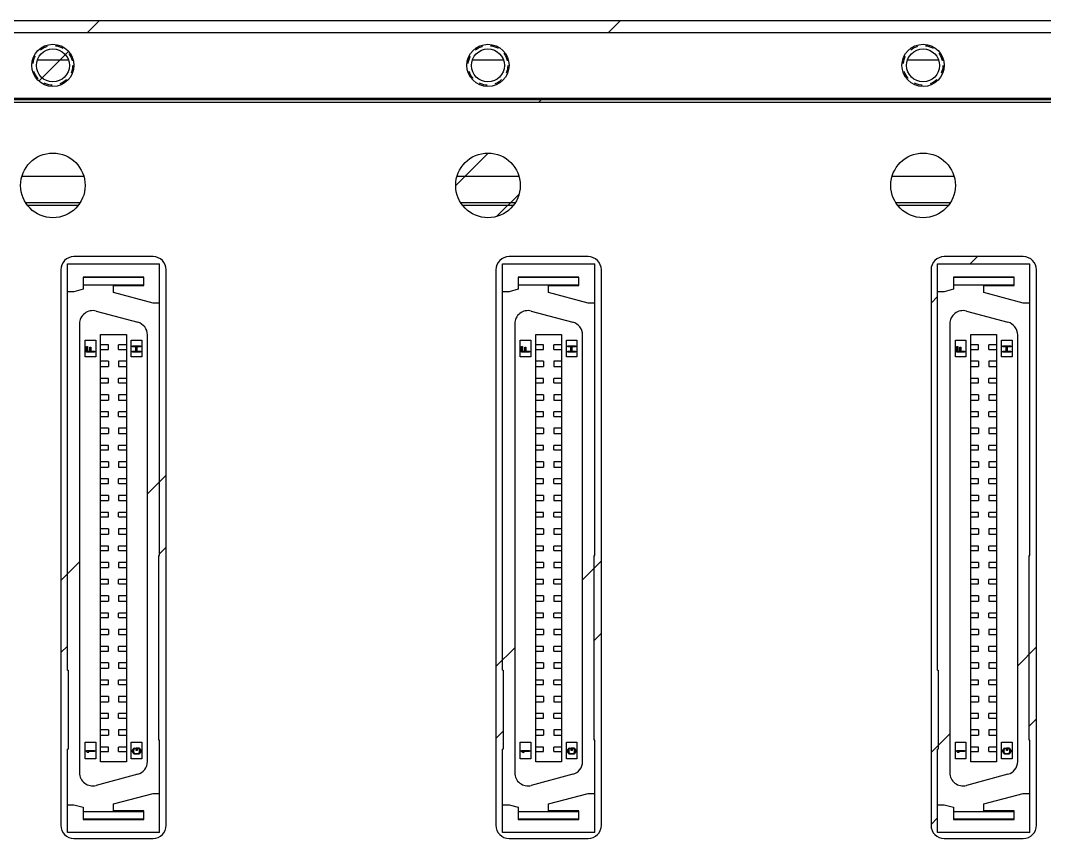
# Model space of a CAD drawing. Header units: inches. Extents: x 0 to 535, y 0 to 130.
# Drawn here: x 115 to 192.7, y 68 to 130 of the extents above; entities that cross this region are included whole.
import ezdxf

# ---------------------------------------------------------------- set-up
doc = ezdxf.new("R2010")
doc.units = ezdxf.units.IN
doc.header["$LTSCALE"] = 6.05
doc.header["$MEASUREMENT"] = 0
doc.linetypes.add('HIDDEN', pattern=[0.2, 0.1, -0.1])
for name, color, linetype in [('BRE716_PCB_ADXF_CONTINUOUS_LINE', 7, 'CONTINUOUS'), ('BREJ716_4_001_DXF_HIDDEN_LINE', 7, 'CONTINUOUS'), ('BREJ716_4_00DXF_CONTINUOUS_LINE', 7, 'CONTINUOUS'), ('BREJ716_4_01DXF_CONTINUOUS_LINE', 7, 'CONTINUOUS'), ('TE_1734101_5DXF_CONTINUOUS_LINE', 7, 'CONTINUOUS')]:
    doc.layers.add(name, color=color, linetype=linetype)

msp = doc.modelspace()

# ---------------------------------------------------------------- linework, layer by layer
at = {"layer": 'BRE716_PCB_ADXF_CONTINUOUS_LINE', "color": 7, "linetype": 'Continuous'}
for p, q in [((115.563, 116), (119.437, 116)), ((148.563, 116), (152.437, 116)), ((181.563, 116), (185.437, 116))]:
    msp.add_line(p, q, dxfattribs=at)
at = {"layer": 'BREJ716_4_001_DXF_HIDDEN_LINE', "color": 8, "linetype": 'HIDDEN'}
for centre in [(117.5, 126.6), (150.5, 126.6), (183.5, 126.6)]:
    msp.add_circle(centre, 1.5, dxfattribs=at)
at = {"layer": 'BREJ716_4_00DXF_CONTINUOUS_LINE', "color": 7, "linetype": 'Continuous'}
for p, q in [((2.5, 130), (529.5, 130)), ((118.507, 127), (116.493, 127)), ((151.507, 127), (149.493, 127)), ((184.507, 127), (182.493, 127)), ((2.5, 124), (529.5, 124)), ((2.8, 123.8), (529.2, 123.8)), ((115.152, 118.2), (119.848, 118.2)), ((148.152, 118.2), (152.848, 118.2)), ((181.152, 118.2), (185.848, 118.2)), ((115.423, 116.2), (119.577, 116.2)), ((148.423, 116.2), (152.577, 116.2)), ((181.423, 116.2), (185.577, 116.2)), ((125.1, 112.1), (119.1, 112.1)), ((158.1, 112.1), (152.1, 112.1)), ((191.1, 112.1), (185.1, 112.1)), ((118.1, 111.1), (118.1, 69)), ((126.1, 69), (126.1, 111.1)), ((151.1, 111.1), (151.1, 69)), ((159.1, 69), (159.1, 111.1)), ((184.1, 111.1), (184.1, 69)), ((192.1, 69), (192.1, 111.1)), ((119.1, 68), (125.1, 68)), ((152.1, 68), (158.1, 68)), ((185.1, 68), (191.1, 68))]:
    msp.add_line(p, q, dxfattribs=at)
at = {"layer": 'BREJ716_4_00DXF_CONTINUOUS_LINE', "color": 2, "linetype": 'Continuous'}
for p, q in [((120.139, 129.1), (121.039, 130)), ((159.653, 129.1), (160.553, 130)), ((116.444, 125.404), (118.696, 127.657)), ((154.353, 123.8), (154.553, 124)), ((148.05, 117.497), (150.503, 119.95)), ((151.151, 115.138), (152.862, 116.849)), ((187.076, 111.55), (187.626, 112.1)), ((184.1, 108.574), (184.6, 109.074)), ((124.675, 94.122), (126.1, 95.547)), ((125.6, 89.587), (126.1, 90.087)), ((118.1, 87.547), (119.525, 88.972)), ((157.675, 87.609), (159.1, 89.034)), ((158.545, 83.019), (159.1, 83.574)), ((118.1, 82.087), (118.6, 82.587)), ((151.1, 81.034), (152.525, 82.459)), ((190.675, 81.096), (192.1, 82.521)), ((191.545, 76.506), (192.1, 77.061)), ((151.1, 75.574), (151.655, 76.129)), ((184.1, 74.521), (185.525, 75.946)), ((184.1, 69.061), (184.6, 69.561))]:
    msp.add_line(p, q, dxfattribs=at)
at = {"layer": 'BREJ716_4_00DXF_CONTINUOUS_LINE', "color": 7, "linetype": 'Continuous'}
for centre, radius in [((117.5, 126.6), 1.25), ((150.5, 126.6), 1.25), ((183.5, 126.6), 1.25), ((117.5, 117.5), 2.45), ((150.5, 117.5), 2.45), ((183.5, 117.5), 2.45)]:
    msp.add_circle(centre, radius, dxfattribs=at)
for centre, radius, start, end in [((116.493, 125.378), 1.622, 90.00585, 96.3974), ((118.507, 125.378), 1.622, 83.6022, 89.99455), ((149.493, 125.378), 1.622, 90.00585, 96.3974), ((151.507, 125.378), 1.622, 83.6022, 89.99455), ((182.493, 125.378), 1.622, 90.00585, 96.3974), ((184.507, 125.378), 1.622, 83.6022, 89.99455), ((119.1, 111.1), 1, 90, 180), ((125.1, 111.1), 1, 0, 90), ((152.1, 111.1), 1, 90, 180), ((158.1, 111.1), 1, 0, 90), ((185.1, 111.1), 1, 90, 180), ((191.1, 111.1), 1, 0, 90), ((119.1, 69), 1, 180, 270), ((125.1, 69), 1, 270, 0), ((152.1, 69), 1, 180, 270), ((158.1, 69), 1, 270, 0), ((185.1, 69), 1, 180, 270), ((191.1, 69), 1, 270, 0)]:
    msp.add_arc(centre, radius, start, end, dxfattribs=at)
at = {"layer": 'BREJ716_4_01DXF_CONTINUOUS_LINE', "color": 7, "linetype": 'Continuous'}
for p, q in [((2.7, 129.1), (529.3, 129.1)), ((529.3, 124.1), (2.7, 124.1))]:
    msp.add_line(p, q, dxfattribs=at)
for centre in [(117.5, 126.6), (150.5, 126.6), (183.5, 126.6)]:
    msp.add_circle(centre, 1.6, dxfattribs=at)
at = {"layer": 'TE_1734101_5DXF_CONTINUOUS_LINE', "color": 7, "linetype": 'Continuous'}
for p, q in [((118.6, 80.76), (118.6, 111.55)), ((118.6, 111.55), (125.6, 111.55)), ((125.6, 89.45), (125.6, 111.55)), ((151.6, 80.76), (151.6, 111.55)), ((151.6, 111.55), (158.6, 111.55)), ((158.6, 89.45), (158.6, 111.55)), ((184.6, 80.76), (184.6, 111.55)), ((184.6, 111.55), (191.6, 111.55)), ((191.6, 89.45), (191.6, 111.55)), ((119.8, 110.555), (119.8, 109.63)), ((124.4, 110.555), (119.8, 110.555)), ((124.4, 110.516), (119.8, 110.516)), ((124.4, 109.905), (124.4, 110.555)), ((152.8, 110.555), (152.8, 109.63)), ((157.4, 110.555), (152.8, 110.555)), ((157.4, 110.516), (152.8, 110.516)), ((157.4, 109.905), (157.4, 110.555)), ((185.8, 110.555), (185.8, 109.63)), ((190.4, 110.555), (185.8, 110.555)), ((190.4, 110.516), (185.8, 110.516)), ((190.4, 109.905), (190.4, 110.555)), ((119.8, 109.63), (119.1, 109.442)), ((124.4, 109.944), (119.8, 109.944)), ((122.1, 109.383), (122.1, 109.905)), ((122.1, 109.905), (124.4, 109.905)), ((152.8, 109.63), (152.1, 109.442)), ((157.4, 109.944), (152.8, 109.944)), ((155.1, 109.383), (155.1, 109.905)), ((155.1, 109.905), (157.4, 109.905)), ((185.8, 109.63), (185.1, 109.442)), ((190.4, 109.944), (185.8, 109.944)), ((188.1, 109.383), (188.1, 109.905)), ((188.1, 109.905), (190.4, 109.905)), ((119.1, 109.442), (118.6, 109.442)), ((125.1, 108.579), (122.1, 109.383)), ((152.1, 109.442), (151.6, 109.442)), ((158.1, 108.579), (155.1, 109.383)), ((185.1, 109.442), (184.6, 109.442)), ((191.1, 108.579), (188.1, 109.383)), ((120.784, 107.976), (123.934, 107.132)), ((125.6, 108.579), (125.1, 108.579)), ((153.784, 107.976), (156.934, 107.132)), ((158.6, 108.579), (158.1, 108.579)), ((186.784, 107.976), (189.934, 107.132)), ((191.6, 108.579), (191.1, 108.579)), ((119.525, 107.01), (119.525, 72.99)), ((152.525, 107.01), (152.525, 72.99)), ((185.525, 107.01), (185.525, 72.99)), ((119.95, 104.5), (119.95, 105.77)), ((119.95, 105.77), (120.75, 105.77)), ((120.75, 105.77), (120.75, 104.5)), ((121.125, 73.81), (121.125, 106.19)), ((121.125, 106.19), (123.075, 106.19)), ((123.075, 106.19), (123.075, 73.81)), ((123.45, 104.5), (123.45, 105.77)), ((123.45, 105.77), (124.25, 105.77)), ((124.25, 105.77), (124.25, 104.5)), ((124.675, 73.834), (124.675, 106.166)), ((152.95, 104.5), (152.95, 105.77)), ((152.95, 105.77), (153.75, 105.77)), ((153.75, 105.77), (153.75, 104.5)), ((154.125, 73.81), (154.125, 106.19)), ((154.125, 106.19), (156.075, 106.19)), ((156.075, 106.19), (156.075, 73.81)), ((156.45, 104.5), (156.45, 105.77)), ((156.45, 105.77), (157.25, 105.77)), ((157.25, 105.77), (157.25, 104.5)), ((157.675, 73.834), (157.675, 106.166)), ((185.95, 104.5), (185.95, 105.77)), ((185.95, 105.77), (186.75, 105.77)), ((186.75, 105.77), (186.75, 104.5)), ((187.125, 73.81), (187.125, 106.19)), ((187.125, 106.19), (189.075, 106.19)), ((189.075, 106.19), (189.075, 73.81)), ((189.45, 104.5), (189.45, 105.77)), ((189.45, 105.77), (190.25, 105.77)), ((190.25, 105.77), (190.25, 104.5)), ((190.675, 73.834), (190.675, 106.166)), ((120.05, 104.85), (120.05, 105.3)), ((120.05, 105.3), (120.127, 105.3)), ((120.65, 104.85), (120.05, 104.85)), ((120.127, 105.3), (120.127, 104.925)), ((120.127, 104.925), (120.293, 104.925)), ((120.293, 104.925), (120.293, 105.25)), ((120.293, 105.25), (120.369, 105.25)), ((120.369, 105.25), (120.369, 104.925)), ((120.369, 104.925), (120.65, 104.925)), ((120.65, 104.925), (120.65, 104.85)), ((121.71, 105.41), (121.125, 105.41)), ((121.125, 105.07), (121.71, 105.07)), ((121.71, 105.07), (121.71, 105.41)), ((122.49, 105.07), (122.49, 105.41)), ((123.075, 105.41), (122.49, 105.41)), ((122.49, 105.07), (123.075, 105.07)), ((123.55, 105.275), (123.55, 105.35)), ((123.55, 105.35), (124.15, 105.35)), ((123.793, 105.275), (123.55, 105.275)), ((123.55, 104.85), (123.55, 104.925)), ((123.55, 104.925), (123.793, 104.925)), ((124.15, 104.85), (123.55, 104.85)), ((123.793, 104.925), (123.793, 105.275)), ((123.869, 105.275), (123.869, 104.925)), ((124.15, 105.275), (123.869, 105.275)), ((123.869, 104.925), (124.15, 104.925)), ((124.15, 105.35), (124.15, 105.275)), ((124.15, 104.925), (124.15, 104.85)), ((153.05, 104.85), (153.05, 105.3)), ((153.05, 105.3), (153.127, 105.3)), ((153.65, 104.85), (153.05, 104.85)), ((153.127, 105.3), (153.127, 104.925)), ((153.127, 104.925), (153.293, 104.925)), ((153.293, 104.925), (153.293, 105.25)), ((153.293, 105.25), (153.369, 105.25)), ((153.369, 105.25), (153.369, 104.925)), ((153.369, 104.925), (153.65, 104.925)), ((153.65, 104.925), (153.65, 104.85)), ((154.71, 105.41), (154.125, 105.41)), ((154.125, 105.07), (154.71, 105.07)), ((154.71, 105.07), (154.71, 105.41)), ((155.49, 105.07), (155.49, 105.41)), ((156.075, 105.41), (155.49, 105.41)), ((155.49, 105.07), (156.075, 105.07)), ((156.55, 105.275), (156.55, 105.35)), ((156.55, 105.35), (157.15, 105.35)), ((156.793, 105.275), (156.55, 105.275)), ((156.55, 104.85), (156.55, 104.925)), ((156.55, 104.925), (156.793, 104.925)), ((157.15, 104.85), (156.55, 104.85)), ((156.793, 104.925), (156.793, 105.275)), ((156.869, 105.275), (156.869, 104.925)), ((157.15, 105.275), (156.869, 105.275)), ((156.869, 104.925), (157.15, 104.925)), ((157.15, 105.35), (157.15, 105.275)), ((157.15, 104.925), (157.15, 104.85)), ((186.05, 104.85), (186.05, 105.3)), ((186.05, 105.3), (186.127, 105.3)), ((186.65, 104.85), (186.05, 104.85)), ((186.127, 105.3), (186.127, 104.925)), ((186.127, 104.925), (186.293, 104.925)), ((186.293, 104.925), (186.293, 105.25)), ((186.293, 105.25), (186.369, 105.25)), ((186.369, 105.25), (186.369, 104.925)), ((186.369, 104.925), (186.65, 104.925)), ((186.65, 104.925), (186.65, 104.85)), ((187.71, 105.41), (187.125, 105.41)), ((187.125, 105.07), (187.71, 105.07)), ((187.71, 105.07), (187.71, 105.41)), ((188.49, 105.07), (188.49, 105.41)), ((189.075, 105.41), (188.49, 105.41)), ((188.49, 105.07), (189.075, 105.07)), ((189.55, 105.275), (189.55, 105.35)), ((189.55, 105.35), (190.15, 105.35)), ((189.793, 105.275), (189.55, 105.275)), ((189.55, 104.85), (189.55, 104.925)), ((189.55, 104.925), (189.793, 104.925)), ((190.15, 104.85), (189.55, 104.85)), ((189.793, 104.925), (189.793, 105.275)), ((189.869, 105.275), (189.869, 104.925)), ((190.15, 105.275), (189.869, 105.275)), ((189.869, 104.925), (190.15, 104.925)), ((190.15, 105.35), (190.15, 105.275)), ((190.15, 104.925), (190.15, 104.85)), ((120.75, 104.5), (119.95, 104.5)), ((121.71, 104.17), (121.125, 104.17)), ((121.71, 104.17), (121.71, 103.77)), ((122.49, 104.17), (122.49, 103.77)), ((123.075, 104.17), (122.49, 104.17)), ((124.25, 104.5), (123.45, 104.5)), ((153.75, 104.5), (152.95, 104.5)), ((154.71, 104.17), (154.125, 104.17)), ((154.71, 104.17), (154.71, 103.77)), ((155.49, 104.17), (155.49, 103.77)), ((156.075, 104.17), (155.49, 104.17)), ((157.25, 104.5), (156.45, 104.5)), ((186.75, 104.5), (185.95, 104.5)), ((187.71, 104.17), (187.125, 104.17)), ((187.71, 104.17), (187.71, 103.77)), ((188.49, 104.17), (188.49, 103.77)), ((189.075, 104.17), (188.49, 104.17)), ((190.25, 104.5), (189.45, 104.5)), ((121.125, 103.77), (121.71, 103.77)), ((122.49, 103.77), (123.075, 103.77)), ((154.125, 103.77), (154.71, 103.77)), ((155.49, 103.77), (156.075, 103.77)), ((187.125, 103.77), (187.71, 103.77)), ((188.49, 103.77), (189.075, 103.77)), ((121.71, 102.87), (121.125, 102.87)), ((121.125, 102.53), (121.71, 102.53)), ((121.71, 102.53), (121.71, 102.87)), ((122.49, 102.53), (122.49, 102.87)), ((123.075, 102.87), (122.49, 102.87)), ((122.49, 102.53), (123.075, 102.53)), ((154.71, 102.87), (154.125, 102.87)), ((154.125, 102.53), (154.71, 102.53)), ((154.71, 102.53), (154.71, 102.87)), ((155.49, 102.53), (155.49, 102.87)), ((156.075, 102.87), (155.49, 102.87)), ((155.49, 102.53), (156.075, 102.53)), ((187.71, 102.87), (187.125, 102.87)), ((187.125, 102.53), (187.71, 102.53)), ((187.71, 102.53), (187.71, 102.87)), ((188.49, 102.53), (188.49, 102.87)), ((189.075, 102.87), (188.49, 102.87)), ((188.49, 102.53), (189.075, 102.53)), ((121.71, 101.63), (121.125, 101.63)), ((121.125, 101.23), (121.71, 101.23)), ((121.71, 101.63), (121.71, 101.23)), ((122.49, 101.63), (122.49, 101.23)), ((123.075, 101.63), (122.49, 101.63)), ((122.49, 101.23), (123.075, 101.23)), ((154.71, 101.63), (154.125, 101.63)), ((154.125, 101.23), (154.71, 101.23)), ((154.71, 101.63), (154.71, 101.23)), ((155.49, 101.63), (155.49, 101.23)), ((156.075, 101.63), (155.49, 101.63)), ((155.49, 101.23), (156.075, 101.23)), ((187.71, 101.63), (187.125, 101.63)), ((187.125, 101.23), (187.71, 101.23)), ((187.71, 101.63), (187.71, 101.23)), ((188.49, 101.63), (188.49, 101.23)), ((189.075, 101.63), (188.49, 101.63)), ((188.49, 101.23), (189.075, 101.23)), ((121.71, 100.33), (121.125, 100.33)), ((121.71, 99.99), (121.71, 100.33)), ((122.49, 99.99), (122.49, 100.33)), ((123.075, 100.33), (122.49, 100.33)), ((154.71, 100.33), (154.125, 100.33)), ((154.71, 99.99), (154.71, 100.33)), ((155.49, 99.99), (155.49, 100.33)), ((156.075, 100.33), (155.49, 100.33)), ((187.71, 100.33), (187.125, 100.33)), ((187.71, 99.99), (187.71, 100.33)), ((188.49, 99.99), (188.49, 100.33)), ((189.075, 100.33), (188.49, 100.33)), ((121.125, 99.99), (121.71, 99.99)), ((122.49, 99.99), (123.075, 99.99)), ((154.125, 99.99), (154.71, 99.99)), ((155.49, 99.99), (156.075, 99.99)), ((187.125, 99.99), (187.71, 99.99)), ((188.49, 99.99), (189.075, 99.99)), ((121.71, 99.09), (121.125, 99.09)), ((121.125, 98.69), (121.71, 98.69)), ((121.71, 99.09), (121.71, 98.69)), ((122.49, 99.09), (122.49, 98.69)), ((123.075, 99.09), (122.49, 99.09)), ((122.49, 98.69), (123.075, 98.69)), ((154.71, 99.09), (154.125, 99.09)), ((154.125, 98.69), (154.71, 98.69)), ((154.71, 99.09), (154.71, 98.69)), ((155.49, 99.09), (155.49, 98.69)), ((156.075, 99.09), (155.49, 99.09)), ((155.49, 98.69), (156.075, 98.69)), ((187.71, 99.09), (187.125, 99.09)), ((187.125, 98.69), (187.71, 98.69)), ((187.71, 99.09), (187.71, 98.69)), ((188.49, 99.09), (188.49, 98.69)), ((189.075, 99.09), (188.49, 99.09)), ((188.49, 98.69), (189.075, 98.69)), ((121.71, 97.79), (121.125, 97.79)), ((121.125, 97.45), (121.71, 97.45)), ((121.71, 97.45), (121.71, 97.79)), ((122.49, 97.45), (122.49, 97.79)), ((123.075, 97.79), (122.49, 97.79)), ((122.49, 97.45), (123.075, 97.45)), ((154.71, 97.79), (154.125, 97.79)), ((154.125, 97.45), (154.71, 97.45)), ((154.71, 97.45), (154.71, 97.79)), ((155.49, 97.45), (155.49, 97.79)), ((156.075, 97.79), (155.49, 97.79)), ((155.49, 97.45), (156.075, 97.45)), ((187.71, 97.79), (187.125, 97.79)), ((187.125, 97.45), (187.71, 97.45)), ((187.71, 97.45), (187.71, 97.79)), ((188.49, 97.45), (188.49, 97.79)), ((189.075, 97.79), (188.49, 97.79)), ((188.49, 97.45), (189.075, 97.45)), ((121.71, 96.55), (121.125, 96.55)), ((121.71, 96.55), (121.71, 96.15)), ((122.49, 96.55), (122.49, 96.15)), ((123.075, 96.55), (122.49, 96.55)), ((154.71, 96.55), (154.125, 96.55)), ((154.71, 96.55), (154.71, 96.15)), ((155.49, 96.55), (155.49, 96.15)), ((156.075, 96.55), (155.49, 96.55)), ((187.71, 96.55), (187.125, 96.55)), ((187.71, 96.55), (187.71, 96.15)), ((188.49, 96.55), (188.49, 96.15)), ((189.075, 96.55), (188.49, 96.55)), ((121.125, 96.15), (121.71, 96.15)), ((122.49, 96.15), (123.075, 96.15)), ((154.125, 96.15), (154.71, 96.15)), ((155.49, 96.15), (156.075, 96.15)), ((187.125, 96.15), (187.71, 96.15)), ((188.49, 96.15), (189.075, 96.15)), ((121.71, 95.25), (121.125, 95.25)), ((121.125, 94.91), (121.71, 94.91)), ((121.71, 94.91), (121.71, 95.25)), ((122.49, 94.91), (122.49, 95.25)), ((123.075, 95.25), (122.49, 95.25)), ((122.49, 94.91), (123.075, 94.91)), ((154.71, 95.25), (154.125, 95.25)), ((154.125, 94.91), (154.71, 94.91)), ((154.71, 94.91), (154.71, 95.25)), ((155.49, 94.91), (155.49, 95.25)), ((156.075, 95.25), (155.49, 95.25)), ((155.49, 94.91), (156.075, 94.91)), ((187.71, 95.25), (187.125, 95.25)), ((187.125, 94.91), (187.71, 94.91)), ((187.71, 94.91), (187.71, 95.25)), ((188.49, 94.91), (188.49, 95.25)), ((189.075, 95.25), (188.49, 95.25)), ((188.49, 94.91), (189.075, 94.91)), ((121.71, 94.01), (121.125, 94.01)), ((121.71, 94.01), (121.71, 93.61)), ((122.49, 94.01), (122.49, 93.61)), ((123.075, 94.01), (122.49, 94.01)), ((154.71, 94.01), (154.125, 94.01)), ((154.71, 94.01), (154.71, 93.61)), ((155.49, 94.01), (155.49, 93.61)), ((156.075, 94.01), (155.49, 94.01)), ((187.71, 94.01), (187.125, 94.01)), ((187.71, 94.01), (187.71, 93.61)), ((188.49, 94.01), (188.49, 93.61)), ((189.075, 94.01), (188.49, 94.01)), ((121.125, 93.61), (121.71, 93.61)), ((122.49, 93.61), (123.075, 93.61)), ((154.125, 93.61), (154.71, 93.61)), ((155.49, 93.61), (156.075, 93.61)), ((187.125, 93.61), (187.71, 93.61)), ((188.49, 93.61), (189.075, 93.61)), ((121.71, 92.71), (121.125, 92.71)), ((121.71, 92.37), (121.71, 92.71)), ((122.49, 92.37), (122.49, 92.71)), ((123.075, 92.71), (122.49, 92.71)), ((154.71, 92.71), (154.125, 92.71)), ((154.71, 92.37), (154.71, 92.71)), ((155.49, 92.37), (155.49, 92.71)), ((156.075, 92.71), (155.49, 92.71)), ((187.71, 92.71), (187.125, 92.71)), ((187.71, 92.37), (187.71, 92.71)), ((188.49, 92.37), (188.49, 92.71)), ((189.075, 92.71), (188.49, 92.71)), ((121.125, 92.37), (121.71, 92.37)), ((122.49, 92.37), (123.075, 92.37)), ((154.125, 92.37), (154.71, 92.37)), ((155.49, 92.37), (156.075, 92.37)), ((187.125, 92.37), (187.71, 92.37)), ((188.49, 92.37), (189.075, 92.37)), ((121.71, 91.47), (121.125, 91.47)), ((121.125, 91.07), (121.71, 91.07)), ((121.71, 91.47), (121.71, 91.07)), ((122.49, 91.47), (122.49, 91.07)), ((123.075, 91.47), (122.49, 91.47)), ((122.49, 91.07), (123.075, 91.07)), ((154.71, 91.47), (154.125, 91.47)), ((154.125, 91.07), (154.71, 91.07)), ((154.71, 91.47), (154.71, 91.07)), ((155.49, 91.47), (155.49, 91.07)), ((156.075, 91.47), (155.49, 91.47)), ((155.49, 91.07), (156.075, 91.07)), ((187.71, 91.47), (187.125, 91.47)), ((187.125, 91.07), (187.71, 91.07)), ((187.71, 91.47), (187.71, 91.07)), ((188.49, 91.47), (188.49, 91.07)), ((189.075, 91.47), (188.49, 91.47)), ((188.49, 91.07), (189.075, 91.07)), ((121.71, 90.17), (121.125, 90.17)), ((121.71, 89.83), (121.71, 90.17)), ((122.49, 89.83), (122.49, 90.17)), ((123.075, 90.17), (122.49, 90.17)), ((154.71, 90.17), (154.125, 90.17)), ((154.71, 89.83), (154.71, 90.17)), ((155.49, 89.83), (155.49, 90.17)), ((156.075, 90.17), (155.49, 90.17)), ((187.71, 90.17), (187.125, 90.17)), ((187.71, 89.83), (187.71, 90.17)), ((188.49, 89.83), (188.49, 90.17)), ((189.075, 90.17), (188.49, 90.17)), ((121.125, 89.83), (121.71, 89.83)), ((122.49, 89.83), (123.075, 89.83)), ((125.545, 75.45), (125.545, 89.45)), ((125.545, 89.45), (125.6, 89.45)), ((154.125, 89.83), (154.71, 89.83)), ((155.49, 89.83), (156.075, 89.83)), ((158.545, 75.45), (158.545, 89.45)), ((158.545, 89.45), (158.6, 89.45)), ((187.125, 89.83), (187.71, 89.83)), ((188.49, 89.83), (189.075, 89.83)), ((191.545, 75.45), (191.545, 89.45)), ((191.545, 89.45), (191.6, 89.45)), ((121.71, 88.93), (121.125, 88.93)), ((121.71, 88.93), (121.71, 88.53)), ((122.49, 88.93), (122.49, 88.53)), ((123.075, 88.93), (122.49, 88.93)), ((154.71, 88.93), (154.125, 88.93)), ((154.71, 88.93), (154.71, 88.53)), ((155.49, 88.93), (155.49, 88.53)), ((156.075, 88.93), (155.49, 88.93)), ((187.71, 88.93), (187.125, 88.93)), ((187.71, 88.93), (187.71, 88.53)), ((188.49, 88.93), (188.49, 88.53)), ((189.075, 88.93), (188.49, 88.93)), ((121.125, 88.53), (121.71, 88.53)), ((122.49, 88.53), (123.075, 88.53)), ((154.125, 88.53), (154.71, 88.53)), ((155.49, 88.53), (156.075, 88.53)), ((187.125, 88.53), (187.71, 88.53)), ((188.49, 88.53), (189.075, 88.53)), ((121.71, 87.63), (121.125, 87.63)), ((121.125, 87.29), (121.71, 87.29)), ((121.71, 87.29), (121.71, 87.63)), ((122.49, 87.29), (122.49, 87.63)), ((123.075, 87.63), (122.49, 87.63)), ((122.49, 87.29), (123.075, 87.29)), ((154.71, 87.63), (154.125, 87.63)), ((154.125, 87.29), (154.71, 87.29)), ((154.71, 87.29), (154.71, 87.63)), ((155.49, 87.29), (155.49, 87.63)), ((156.075, 87.63), (155.49, 87.63)), ((155.49, 87.29), (156.075, 87.29)), ((187.71, 87.63), (187.125, 87.63)), ((187.125, 87.29), (187.71, 87.29)), ((187.71, 87.29), (187.71, 87.63)), ((188.49, 87.29), (188.49, 87.63)), ((189.075, 87.63), (188.49, 87.63)), ((188.49, 87.29), (189.075, 87.29)), ((121.71, 86.39), (121.125, 86.39)), ((121.71, 86.39), (121.71, 85.99)), ((122.49, 86.39), (122.49, 85.99)), ((123.075, 86.39), (122.49, 86.39)), ((154.71, 86.39), (154.125, 86.39)), ((154.71, 86.39), (154.71, 85.99)), ((155.49, 86.39), (155.49, 85.99)), ((156.075, 86.39), (155.49, 86.39)), ((187.71, 86.39), (187.125, 86.39)), ((187.71, 86.39), (187.71, 85.99)), ((188.49, 86.39), (188.49, 85.99)), ((189.075, 86.39), (188.49, 86.39)), ((121.125, 85.99), (121.71, 85.99)), ((122.49, 85.99), (123.075, 85.99)), ((154.125, 85.99), (154.71, 85.99)), ((155.49, 85.99), (156.075, 85.99)), ((187.125, 85.99), (187.71, 85.99)), ((188.49, 85.99), (189.075, 85.99)), ((121.71, 85.09), (121.125, 85.09)), ((121.125, 84.75), (121.71, 84.75)), ((121.71, 84.75), (121.71, 85.09)), ((122.49, 84.75), (122.49, 85.09)), ((123.075, 85.09), (122.49, 85.09)), ((122.49, 84.75), (123.075, 84.75)), ((154.71, 85.09), (154.125, 85.09)), ((154.125, 84.75), (154.71, 84.75)), ((154.71, 84.75), (154.71, 85.09)), ((155.49, 84.75), (155.49, 85.09)), ((156.075, 85.09), (155.49, 85.09)), ((155.49, 84.75), (156.075, 84.75)), ((187.71, 85.09), (187.125, 85.09)), ((187.125, 84.75), (187.71, 84.75)), ((187.71, 84.75), (187.71, 85.09)), ((188.49, 84.75), (188.49, 85.09)), ((189.075, 85.09), (188.49, 85.09)), ((188.49, 84.75), (189.075, 84.75)), ((121.71, 83.85), (121.125, 83.85)), ((121.125, 83.45), (121.71, 83.45)), ((121.71, 83.85), (121.71, 83.45)), ((122.49, 83.85), (122.49, 83.45)), ((123.075, 83.85), (122.49, 83.85)), ((122.49, 83.45), (123.075, 83.45)), ((154.71, 83.85), (154.125, 83.85)), ((154.125, 83.45), (154.71, 83.45)), ((154.71, 83.85), (154.71, 83.45)), ((155.49, 83.85), (155.49, 83.45)), ((156.075, 83.85), (155.49, 83.85)), ((155.49, 83.45), (156.075, 83.45)), ((187.71, 83.85), (187.125, 83.85)), ((187.125, 83.45), (187.71, 83.45)), ((187.71, 83.85), (187.71, 83.45)), ((188.49, 83.85), (188.49, 83.45)), ((189.075, 83.85), (188.49, 83.85)), ((188.49, 83.45), (189.075, 83.45)), ((121.71, 82.55), (121.125, 82.55)), ((121.71, 82.21), (121.71, 82.55)), ((122.49, 82.21), (122.49, 82.55)), ((123.075, 82.55), (122.49, 82.55)), ((154.71, 82.55), (154.125, 82.55)), ((154.71, 82.21), (154.71, 82.55)), ((155.49, 82.21), (155.49, 82.55)), ((156.075, 82.55), (155.49, 82.55)), ((187.71, 82.55), (187.125, 82.55)), ((187.71, 82.21), (187.71, 82.55)), ((188.49, 82.21), (188.49, 82.55)), ((189.075, 82.55), (188.49, 82.55)), ((121.125, 82.21), (121.71, 82.21)), ((122.49, 82.21), (123.075, 82.21)), ((154.125, 82.21), (154.71, 82.21)), ((155.49, 82.21), (156.075, 82.21)), ((187.125, 82.21), (187.71, 82.21)), ((188.49, 82.21), (189.075, 82.21)), ((121.71, 81.31), (121.125, 81.31)), ((121.125, 80.91), (121.71, 80.91)), ((121.71, 81.31), (121.71, 80.91)), ((122.49, 81.31), (122.49, 80.91)), ((123.075, 81.31), (122.49, 81.31)), ((122.49, 80.91), (123.075, 80.91)), ((154.71, 81.31), (154.125, 81.31)), ((154.125, 80.91), (154.71, 80.91)), ((154.71, 81.31), (154.71, 80.91)), ((155.49, 81.31), (155.49, 80.91)), ((156.075, 81.31), (155.49, 81.31)), ((155.49, 80.91), (156.075, 80.91)), ((187.71, 81.31), (187.125, 81.31)), ((187.125, 80.91), (187.71, 80.91)), ((187.71, 81.31), (187.71, 80.91)), ((188.49, 81.31), (188.49, 80.91)), ((189.075, 81.31), (188.49, 81.31)), ((188.49, 80.91), (189.075, 80.91)), ((118.6, 80.76), (118.655, 80.76)), ((118.655, 80.76), (118.655, 74.76)), ((121.71, 80.01), (121.125, 80.01)), ((121.71, 79.67), (121.71, 80.01)), ((122.49, 79.67), (122.49, 80.01)), ((123.075, 80.01), (122.49, 80.01)), ((151.6, 80.76), (151.655, 80.76)), ((151.655, 80.76), (151.655, 74.76)), ((154.71, 80.01), (154.125, 80.01)), ((154.71, 79.67), (154.71, 80.01)), ((155.49, 79.67), (155.49, 80.01)), ((156.075, 80.01), (155.49, 80.01)), ((184.6, 80.76), (184.655, 80.76)), ((184.655, 80.76), (184.655, 74.76)), ((187.71, 80.01), (187.125, 80.01)), ((187.71, 79.67), (187.71, 80.01)), ((188.49, 79.67), (188.49, 80.01)), ((189.075, 80.01), (188.49, 80.01)), ((121.125, 79.67), (121.71, 79.67)), ((122.49, 79.67), (123.075, 79.67)), ((154.125, 79.67), (154.71, 79.67)), ((155.49, 79.67), (156.075, 79.67)), ((187.125, 79.67), (187.71, 79.67)), ((188.49, 79.67), (189.075, 79.67)), ((121.71, 78.77), (121.125, 78.77)), ((121.71, 78.77), (121.71, 78.37)), ((122.49, 78.77), (122.49, 78.37)), ((123.075, 78.77), (122.49, 78.77)), ((154.71, 78.77), (154.125, 78.77)), ((154.71, 78.77), (154.71, 78.37)), ((155.49, 78.77), (155.49, 78.37)), ((156.075, 78.77), (155.49, 78.77)), ((187.71, 78.77), (187.125, 78.77)), ((187.71, 78.77), (187.71, 78.37)), ((188.49, 78.77), (188.49, 78.37)), ((189.075, 78.77), (188.49, 78.77)), ((121.125, 78.37), (121.71, 78.37)), ((122.49, 78.37), (123.075, 78.37)), ((154.125, 78.37), (154.71, 78.37)), ((155.49, 78.37), (156.075, 78.37)), ((187.125, 78.37), (187.71, 78.37)), ((188.49, 78.37), (189.075, 78.37)), ((121.71, 77.47), (121.125, 77.47)), ((121.125, 77.13), (121.71, 77.13)), ((121.71, 77.13), (121.71, 77.47)), ((122.49, 77.13), (122.49, 77.47)), ((123.075, 77.47), (122.49, 77.47)), ((122.49, 77.13), (123.075, 77.13)), ((154.71, 77.47), (154.125, 77.47)), ((154.125, 77.13), (154.71, 77.13)), ((154.71, 77.13), (154.71, 77.47)), ((155.49, 77.13), (155.49, 77.47)), ((156.075, 77.47), (155.49, 77.47)), ((155.49, 77.13), (156.075, 77.13)), ((187.71, 77.47), (187.125, 77.47)), ((187.125, 77.13), (187.71, 77.13)), ((187.71, 77.13), (187.71, 77.47)), ((188.49, 77.13), (188.49, 77.47)), ((189.075, 77.47), (188.49, 77.47)), ((188.49, 77.13), (189.075, 77.13)), ((121.71, 76.23), (121.125, 76.23)), ((121.71, 76.23), (121.71, 75.83)), ((122.49, 76.23), (122.49, 75.83)), ((123.075, 76.23), (122.49, 76.23)), ((154.71, 76.23), (154.125, 76.23)), ((154.71, 76.23), (154.71, 75.83)), ((155.49, 76.23), (155.49, 75.83)), ((156.075, 76.23), (155.49, 76.23)), ((187.71, 76.23), (187.125, 76.23)), ((187.71, 76.23), (187.71, 75.83)), ((188.49, 76.23), (188.49, 75.83)), ((189.075, 76.23), (188.49, 76.23)), ((121.125, 75.83), (121.71, 75.83)), ((122.49, 75.83), (123.075, 75.83)), ((125.6, 75.45), (125.545, 75.45)), ((125.6, 68.45), (125.6, 75.45)), ((154.125, 75.83), (154.71, 75.83)), ((155.49, 75.83), (156.075, 75.83)), ((158.6, 75.45), (158.545, 75.45)), ((158.6, 68.45), (158.6, 75.45)), ((187.125, 75.83), (187.71, 75.83)), ((188.49, 75.83), (189.075, 75.83)), ((191.6, 75.45), (191.545, 75.45)), ((191.6, 68.45), (191.6, 75.45)), ((118.6, 68.45), (118.6, 74.76)), ((118.655, 74.76), (118.6, 74.76)), ((119.95, 74.03), (119.95, 75.3)), ((119.95, 75.3), (120.75, 75.3)), ((120.05, 74.605), (120.05, 74.68)), ((120.05, 74.68), (120.65, 74.68)), ((120.139, 74.53), (120.05, 74.605)), ((120.152, 74.605), (120.241, 74.53)), ((120.65, 74.605), (120.152, 74.605)), ((120.65, 74.68), (120.65, 74.605)), ((120.75, 75.3), (120.75, 74.03)), ((121.71, 74.93), (121.125, 74.93)), ((121.125, 74.59), (121.71, 74.59)), ((121.71, 74.59), (121.71, 74.93)), ((122.49, 74.59), (122.49, 74.93)), ((123.075, 74.93), (122.49, 74.93)), ((122.49, 74.59), (123.075, 74.59)), ((123.45, 74.03), (123.45, 75.3)), ((123.45, 75.3), (124.25, 75.3)), ((123.55, 74.692), (123.563, 74.755)), ((123.55, 74.58), (123.55, 74.692)), ((123.563, 74.518), (123.55, 74.58)), ((123.563, 74.755), (123.588, 74.805)), ((123.588, 74.805), (123.639, 74.855)), ((123.639, 74.743), (123.627, 74.692)), ((123.627, 74.692), (123.627, 74.58)), ((123.627, 74.58), (123.639, 74.53)), ((123.639, 74.855), (123.703, 74.868)), ((123.665, 74.78), (123.639, 74.743)), ((123.703, 74.793), (123.665, 74.78)), ((123.703, 74.868), (123.703, 74.793)), ((123.818, 74.68), (123.818, 74.868)), ((123.818, 74.868), (124.01, 74.868)), ((123.895, 74.68), (123.818, 74.68)), ((123.895, 74.793), (123.895, 74.68)), ((123.997, 74.793), (123.895, 74.793)), ((124.035, 74.78), (123.997, 74.793)), ((124.01, 74.868), (124.061, 74.855)), ((124.061, 74.743), (124.035, 74.78)), ((124.061, 74.855), (124.112, 74.805)), ((124.073, 74.692), (124.061, 74.743)), ((124.061, 74.53), (124.073, 74.58)), ((124.073, 74.58), (124.073, 74.692)), ((124.112, 74.805), (124.137, 74.755)), ((124.137, 74.755), (124.15, 74.692)), ((124.15, 74.58), (124.137, 74.518)), ((124.15, 74.692), (124.15, 74.58)), ((124.25, 75.3), (124.25, 74.03)), ((151.6, 68.45), (151.6, 74.76)), ((151.655, 74.76), (151.6, 74.76)), ((152.95, 74.03), (152.95, 75.3)), ((152.95, 75.3), (153.75, 75.3)), ((153.05, 74.605), (153.05, 74.68)), ((153.05, 74.68), (153.65, 74.68)), ((153.139, 74.53), (153.05, 74.605)), ((153.152, 74.605), (153.241, 74.53)), ((153.65, 74.605), (153.152, 74.605)), ((153.65, 74.68), (153.65, 74.605)), ((153.75, 75.3), (153.75, 74.03)), ((154.71, 74.93), (154.125, 74.93)), ((154.125, 74.59), (154.71, 74.59)), ((154.71, 74.59), (154.71, 74.93)), ((155.49, 74.59), (155.49, 74.93)), ((156.075, 74.93), (155.49, 74.93)), ((155.49, 74.59), (156.075, 74.59)), ((156.45, 74.03), (156.45, 75.3)), ((156.45, 75.3), (157.25, 75.3)), ((156.55, 74.692), (156.563, 74.755)), ((156.55, 74.58), (156.55, 74.692)), ((156.563, 74.518), (156.55, 74.58)), ((156.563, 74.755), (156.588, 74.805)), ((156.588, 74.805), (156.639, 74.855)), ((156.639, 74.743), (156.627, 74.692)), ((156.627, 74.692), (156.627, 74.58)), ((156.627, 74.58), (156.639, 74.53)), ((156.639, 74.855), (156.703, 74.868)), ((156.665, 74.78), (156.639, 74.743)), ((156.703, 74.793), (156.665, 74.78)), ((156.703, 74.868), (156.703, 74.793)), ((156.818, 74.68), (156.818, 74.868)), ((156.818, 74.868), (157.01, 74.868)), ((156.895, 74.68), (156.818, 74.68)), ((156.895, 74.793), (156.895, 74.68)), ((156.997, 74.793), (156.895, 74.793)), ((157.035, 74.78), (156.997, 74.793)), ((157.01, 74.868), (157.061, 74.855)), ((157.061, 74.743), (157.035, 74.78)), ((157.061, 74.855), (157.112, 74.805)), ((157.073, 74.692), (157.061, 74.743)), ((157.061, 74.53), (157.073, 74.58)), ((157.073, 74.58), (157.073, 74.692)), ((157.112, 74.805), (157.137, 74.755)), ((157.137, 74.755), (157.15, 74.692)), ((157.15, 74.58), (157.137, 74.518)), ((157.15, 74.692), (157.15, 74.58)), ((157.25, 75.3), (157.25, 74.03)), ((184.6, 68.45), (184.6, 74.76)), ((184.655, 74.76), (184.6, 74.76)), ((185.95, 74.03), (185.95, 75.3)), ((185.95, 75.3), (186.75, 75.3)), ((186.05, 74.605), (186.05, 74.68)), ((186.05, 74.68), (186.65, 74.68)), ((186.139, 74.53), (186.05, 74.605)), ((186.152, 74.605), (186.241, 74.53)), ((186.65, 74.605), (186.152, 74.605)), ((186.65, 74.68), (186.65, 74.605)), ((186.75, 75.3), (186.75, 74.03)), ((187.71, 74.93), (187.125, 74.93)), ((187.125, 74.59), (187.71, 74.59)), ((187.71, 74.59), (187.71, 74.93)), ((188.49, 74.59), (188.49, 74.93)), ((189.075, 74.93), (188.49, 74.93)), ((188.49, 74.59), (189.075, 74.59)), ((189.45, 74.03), (189.45, 75.3)), ((189.45, 75.3), (190.25, 75.3)), ((189.55, 74.692), (189.563, 74.755)), ((189.55, 74.58), (189.55, 74.692)), ((189.563, 74.518), (189.55, 74.58)), ((189.563, 74.755), (189.588, 74.805)), ((189.588, 74.805), (189.639, 74.855)), ((189.639, 74.743), (189.627, 74.692)), ((189.627, 74.692), (189.627, 74.58)), ((189.627, 74.58), (189.639, 74.53)), ((189.639, 74.855), (189.703, 74.868)), ((189.665, 74.78), (189.639, 74.743)), ((189.703, 74.793), (189.665, 74.78)), ((189.703, 74.868), (189.703, 74.793)), ((189.818, 74.68), (189.818, 74.868)), ((189.818, 74.868), (190.01, 74.868)), ((189.895, 74.68), (189.818, 74.68)), ((189.895, 74.793), (189.895, 74.68)), ((189.997, 74.793), (189.895, 74.793)), ((190.035, 74.78), (189.997, 74.793)), ((190.01, 74.868), (190.061, 74.855)), ((190.061, 74.743), (190.035, 74.78)), ((190.061, 74.855), (190.112, 74.805)), ((190.073, 74.692), (190.061, 74.743)), ((190.061, 74.53), (190.073, 74.58)), ((190.073, 74.58), (190.073, 74.692)), ((190.112, 74.805), (190.137, 74.755)), ((190.137, 74.755), (190.15, 74.692)), ((190.15, 74.58), (190.137, 74.518)), ((190.15, 74.692), (190.15, 74.58)), ((190.25, 75.3), (190.25, 74.03)), ((120.75, 74.03), (119.95, 74.03)), ((120.241, 74.53), (120.139, 74.53)), ((123.075, 73.81), (121.125, 73.81)), ((124.25, 74.03), (123.45, 74.03)), ((123.588, 74.467), (123.563, 74.518)), ((123.639, 74.417), (123.588, 74.467)), ((123.639, 74.53), (123.665, 74.492)), ((123.69, 74.393), (123.639, 74.417)), ((123.665, 74.492), (123.703, 74.467)), ((123.754, 74.38), (123.69, 74.393)), ((123.703, 74.467), (123.754, 74.455)), ((123.754, 74.455), (123.946, 74.455)), ((123.946, 74.38), (123.754, 74.38)), ((123.946, 74.455), (123.997, 74.467)), ((124.01, 74.393), (123.946, 74.38)), ((123.997, 74.467), (124.035, 74.492)), ((124.061, 74.417), (124.01, 74.393)), ((124.035, 74.492), (124.061, 74.53)), ((124.112, 74.467), (124.061, 74.417)), ((124.137, 74.518), (124.112, 74.467)), ((153.75, 74.03), (152.95, 74.03)), ((153.241, 74.53), (153.139, 74.53)), ((156.075, 73.81), (154.125, 73.81)), ((157.25, 74.03), (156.45, 74.03)), ((156.588, 74.467), (156.563, 74.518)), ((156.639, 74.417), (156.588, 74.467)), ((156.639, 74.53), (156.665, 74.492)), ((156.69, 74.393), (156.639, 74.417)), ((156.665, 74.492), (156.703, 74.467)), ((156.754, 74.38), (156.69, 74.393)), ((156.703, 74.467), (156.754, 74.455)), ((156.754, 74.455), (156.946, 74.455)), ((156.946, 74.38), (156.754, 74.38)), ((156.946, 74.455), (156.997, 74.467)), ((157.01, 74.393), (156.946, 74.38)), ((156.997, 74.467), (157.035, 74.492)), ((157.061, 74.417), (157.01, 74.393)), ((157.035, 74.492), (157.061, 74.53)), ((157.112, 74.467), (157.061, 74.417)), ((157.137, 74.518), (157.112, 74.467)), ((186.75, 74.03), (185.95, 74.03)), ((186.241, 74.53), (186.139, 74.53)), ((189.075, 73.81), (187.125, 73.81)), ((190.25, 74.03), (189.45, 74.03)), ((189.588, 74.467), (189.563, 74.518)), ((189.639, 74.417), (189.588, 74.467)), ((189.639, 74.53), (189.665, 74.492)), ((189.69, 74.393), (189.639, 74.417)), ((189.665, 74.492), (189.703, 74.467)), ((189.754, 74.38), (189.69, 74.393)), ((189.703, 74.467), (189.754, 74.455)), ((189.754, 74.455), (189.946, 74.455)), ((189.946, 74.38), (189.754, 74.38)), ((189.946, 74.455), (189.997, 74.467)), ((190.01, 74.393), (189.946, 74.38)), ((189.997, 74.467), (190.035, 74.492)), ((190.061, 74.417), (190.01, 74.393)), ((190.035, 74.492), (190.061, 74.53)), ((190.112, 74.467), (190.061, 74.417)), ((190.137, 74.518), (190.112, 74.467)), ((123.934, 72.868), (120.784, 72.024)), ((156.934, 72.868), (153.784, 72.024)), ((189.934, 72.868), (186.784, 72.024)), ((122.1, 70.617), (125.1, 71.421)), ((125.1, 71.421), (125.6, 71.421)), ((155.1, 70.617), (158.1, 71.421)), ((158.1, 71.421), (158.6, 71.421)), ((188.1, 70.617), (191.1, 71.421)), ((191.1, 71.421), (191.6, 71.421)), ((118.6, 70.558), (119.1, 70.558)), ((119.1, 70.558), (119.8, 70.37)), ((119.8, 70.37), (119.8, 69.445)), ((119.8, 70.056), (124.4, 70.056)), ((122.1, 70.095), (122.1, 70.617)), ((124.4, 70.095), (122.1, 70.095)), ((124.4, 69.445), (124.4, 70.095)), ((151.6, 70.558), (152.1, 70.558)), ((152.1, 70.558), (152.8, 70.37)), ((152.8, 70.37), (152.8, 69.445)), ((152.8, 70.056), (157.4, 70.056)), ((155.1, 70.095), (155.1, 70.617)), ((157.4, 70.095), (155.1, 70.095)), ((157.4, 69.445), (157.4, 70.095)), ((184.6, 70.558), (185.1, 70.558)), ((185.1, 70.558), (185.8, 70.37)), ((185.8, 70.37), (185.8, 69.445)), ((185.8, 70.056), (190.4, 70.056)), ((188.1, 70.095), (188.1, 70.617)), ((190.4, 70.095), (188.1, 70.095)), ((190.4, 69.445), (190.4, 70.095)), ((119.8, 69.484), (124.4, 69.484)), ((119.8, 69.445), (124.4, 69.445)), ((152.8, 69.484), (157.4, 69.484)), ((152.8, 69.445), (157.4, 69.445)), ((185.8, 69.484), (190.4, 69.484)), ((185.8, 69.445), (190.4, 69.445)), ((125.6, 68.45), (118.6, 68.45)), ((158.6, 68.45), (151.6, 68.45)), ((191.6, 68.45), (184.6, 68.45))]:
    msp.add_line(p, q, dxfattribs=at)
for centre, start, end in [((120.525, 107.01), 75, 180), ((153.525, 107.01), 75, 180), ((186.525, 107.01), 75, 180), ((123.675, 106.166), 0, 75), ((156.675, 106.166), 0, 75), ((189.675, 106.166), 0, 75), ((123.675, 73.834), 285, 0), ((156.675, 73.834), 285, 0), ((189.675, 73.834), 285, 0), ((120.525, 72.99), 180, 285), ((153.525, 72.99), 180, 285), ((186.525, 72.99), 180, 285)]:
    msp.add_arc(centre, 1, start, end, dxfattribs=at)

doc.saveas('drawing.dxf')
